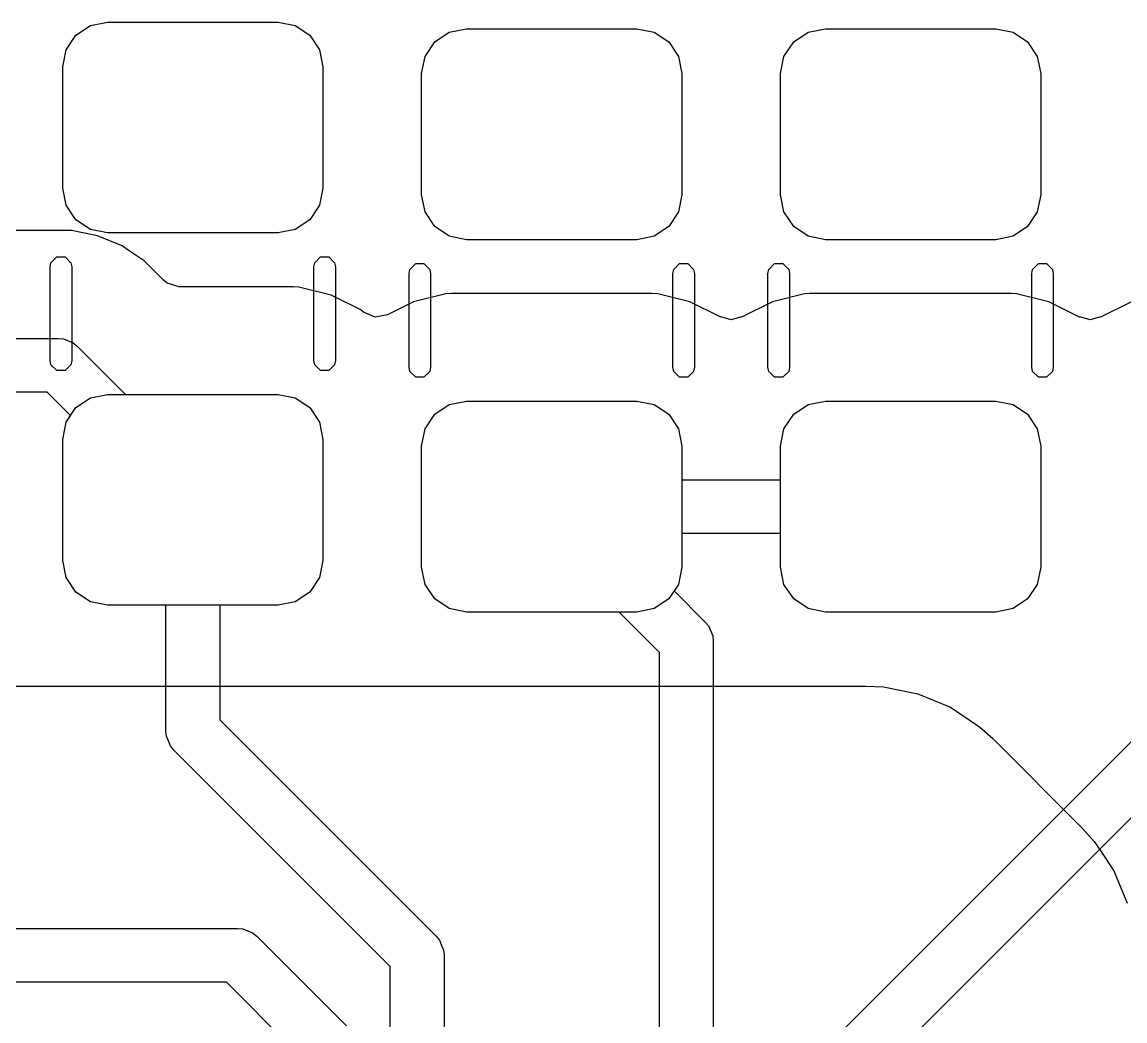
# Model space of a CAD drawing. Header units: inches. Extents: x 1.3 to 5.24, y -7.03 to -1.12.
# Drawn here: x 3.8307 to 4.0726, y -2.7309 to -2.5118 of the extents above; entities that cross this region are included whole.
import ezdxf

# ---------------------------------------------------------------- set-up
doc = ezdxf.new("R2010")
doc.units = ezdxf.units.IN
doc.header["$MEASUREMENT"] = 0
for name, color, linetype, true_color in [('F.Cu', 13, 'CONTINUOUS', 0xc83434), ('F.Mask', 201, 'CONTINUOUS', 0xd864ff), ('F.Paste', 253, 'CONTINUOUS', 0xb4a09a), ('F.Silkscreen', 41, 'CONTINUOUS', 0xf2eda1), ('In2.Cu', 33, 'CONTINUOUS', 0xce7d2c)]:
    doc.layers.add(name, color=color, linetype=linetype, true_color=true_color)

msp = doc.modelspace()

# ---------------------------------------------------------------- linework, layer by layer
at = {"layer": 'F.Cu', "linetype": 'CONTINUOUS'}
for p, q in [((3.84149, -2.55756), (3.82755, -2.55756)), ((3.8472, -2.55869), (3.84149, -2.55756)), ((3.84149, -2.55756), (3.84149, -2.55756)), ((3.85258, -2.56092), (3.8472, -2.55869)), ((3.8472, -2.55869), (3.8472, -2.55869)), ((3.85339, -2.56146), (3.85258, -2.56092)), ((3.85258, -2.56092), (3.85258, -2.56092)), ((3.85414, -2.56197), (3.85339, -2.56146)), ((3.85742, -2.56416), (3.85414, -2.56197)), ((3.8617, -2.56843), (3.85742, -2.56416)), ((3.86251, -2.56909), (3.8617, -2.56843)), ((3.86515, -2.56986), (3.86251, -2.56909)), ((3.88972, -2.56986), (3.86515, -2.56986)), ((3.89013, -2.56989), (3.88972, -2.56986)), ((3.88972, -2.56986), (3.88972, -2.56986)), ((3.89136, -2.56997), (3.89013, -2.56989)), ((3.89843, -2.57173), (3.89136, -2.56997)), ((3.89136, -2.56997), (3.89136, -2.56997)), ((3.90495, -2.57497), (3.89843, -2.57173)), ((3.89843, -2.57173), (3.89843, -2.57173)), ((3.9236, -2.57145), (3.91653, -2.57321)), ((3.92477, -2.57137), (3.9236, -2.57145)), ((3.92524, -2.57134), (3.92477, -2.57137)), ((3.96846, -2.57134), (3.92524, -2.57134)), ((3.96887, -2.57137), (3.96846, -2.57134)), ((3.9701, -2.57145), (3.96887, -2.57137)), ((3.97717, -2.57321), (3.9701, -2.57145)), ((3.9701, -2.57145), (3.9701, -2.57145)), ((4.00234, -2.57145), (3.99527, -2.57321)), ((4.00351, -2.57137), (4.00234, -2.57145)), ((4.00398, -2.57134), (4.00351, -2.57137)), ((4.0472, -2.57134), (4.00398, -2.57134)), ((4.04761, -2.57137), (4.0472, -2.57134)), ((4.04884, -2.57145), (4.04761, -2.57137)), ((4.05591, -2.57321), (4.04884, -2.57145)), ((4.04884, -2.57145), (4.04884, -2.57145)), ((3.91653, -2.57321), (3.91081, -2.57605)), ((3.98393, -2.57656), (3.97717, -2.57321)), ((3.97717, -2.57321), (3.97717, -2.57321)), ((3.99527, -2.57321), (3.98851, -2.57656)), ((3.99527, -2.57321), (3.99527, -2.57321)), ((4.06267, -2.57656), (4.05591, -2.57321)), ((4.05591, -2.57321), (4.05591, -2.57321)), ((4.07401, -2.57321), (4.06725, -2.57656)), ((3.90558, -2.57548), (3.90495, -2.57497)), ((3.90495, -2.57497), (3.90495, -2.57497)), ((3.90495, -2.57497), (3.90495, -2.57497)), ((3.9081, -2.57652), (3.90558, -2.57548)), ((3.91081, -2.57605), (3.9081, -2.57652)), ((3.98396, -2.57649), (3.98393, -2.57656)), ((3.98621, -2.57715), (3.98396, -2.57649)), ((3.98848, -2.57649), (3.98621, -2.57715)), ((3.98851, -2.57656), (3.98848, -2.57649)), ((4.0627, -2.57649), (4.06267, -2.57656)), ((4.06495, -2.57715), (4.0627, -2.57649)), ((4.06722, -2.57649), (4.06495, -2.57715)), ((4.06725, -2.57656), (4.06722, -2.57649)), ((3.80807, -2.5812), (3.83858, -2.5812)), ((3.83858, -2.5812), (3.83973, -2.58131)), ((3.83973, -2.58131), (3.84062, -2.58168)), ((3.84062, -2.58168), (3.84186, -2.5822)), ((3.84186, -2.5822), (3.84276, -2.58293)), ((3.84276, -2.58293), (3.85333, -2.5935)), ((3.83614, -2.59301), (3.80807, -2.59301)), ((3.84127, -2.59815), (3.83614, -2.59301)), ((3.85333, -2.5935), (3.88681, -2.5935)), ((3.88681, -2.5935), (3.89058, -2.59425)), ((3.89058, -2.59425), (3.89377, -2.59639)), ((3.92119, -2.59786), (3.92438, -2.59573)), ((3.92438, -2.59573), (3.92815, -2.59498)), ((3.92815, -2.59498), (3.96555, -2.59498)), ((3.96555, -2.59498), (3.96932, -2.59573)), ((3.96932, -2.59573), (3.97251, -2.59786)), ((3.99993, -2.59786), (4.00312, -2.59573)), ((4.00312, -2.59573), (4.00689, -2.59498)), ((4.00689, -2.59498), (4.04429, -2.59498)), ((4.04429, -2.59498), (4.04806, -2.59573)), ((4.04806, -2.59573), (4.05125, -2.59786)), ((3.84032, -2.59958), (3.84127, -2.59815)), ((3.89377, -2.59639), (3.8959, -2.59958)), ((3.91906, -2.60106), (3.92119, -2.59786)), ((3.97251, -2.59786), (3.97464, -2.60106)), ((3.9978, -2.60106), (3.99993, -2.59786)), ((4.05125, -2.59786), (4.05338, -2.60106)), ((3.83957, -2.60335), (3.84032, -2.59958)), ((3.8959, -2.59958), (3.89665, -2.60335)), ((3.83957, -2.62992), (3.83957, -2.60335)), ((3.89665, -2.60335), (3.89665, -2.62992)), ((3.91831, -2.60482), (3.91906, -2.60106)), ((3.97464, -2.60106), (3.97539, -2.60482)), ((3.99705, -2.60482), (3.9978, -2.60106)), ((4.05338, -2.60106), (4.05413, -2.60482)), ((3.91831, -2.6314), (3.91831, -2.60482)), ((3.97539, -2.60482), (3.97539, -2.6122)), ((3.99705, -2.6122), (3.99705, -2.60482)), ((4.05413, -2.60482), (4.05413, -2.6314)), ((3.97539, -2.6122), (3.99705, -2.6122)), ((3.99705, -2.62402), (3.97539, -2.62402)), ((3.97539, -2.62402), (3.97539, -2.6314)), ((3.99705, -2.6314), (3.99705, -2.62402)), ((3.84032, -2.63369), (3.83957, -2.62992)), ((3.89665, -2.62992), (3.8959, -2.63369)), ((3.91906, -2.63516), (3.91831, -2.6314)), ((3.97539, -2.6314), (3.97464, -2.63516)), ((3.9978, -2.63516), (3.99705, -2.6314)), ((4.05413, -2.6314), (4.05338, -2.63516)), ((3.84245, -2.63688), (3.84032, -2.63369)), ((3.8959, -2.63369), (3.89377, -2.63688)), ((3.84564, -2.63901), (3.84245, -2.63688)), ((3.89377, -2.63688), (3.89058, -2.63901)), ((3.92119, -2.63836), (3.91906, -2.63516)), ((3.97464, -2.63516), (3.97369, -2.6366)), ((3.97369, -2.6366), (3.98055, -2.64346)), ((3.99993, -2.63836), (3.9978, -2.63516)), ((4.05338, -2.63516), (4.05125, -2.63836)), ((3.84941, -2.63976), (3.84564, -2.63901)), ((3.89058, -2.63901), (3.88681, -2.63976)), ((3.92438, -2.64049), (3.92119, -2.63836)), ((4.00312, -2.64049), (3.99993, -2.63836)), ((4.05125, -2.63836), (4.04806, -2.64049)), ((3.8622, -2.63976), (3.84941, -2.63976)), ((3.8622, -2.66732), (3.8622, -2.63976)), ((3.88681, -2.63976), (3.87402, -2.63976)), ((3.87402, -2.63976), (3.87402, -2.66488)), ((3.92815, -2.64124), (3.92438, -2.64049)), ((3.96163, -2.64124), (3.92815, -2.64124)), ((3.97047, -2.65008), (3.96163, -2.64124)), ((4.00689, -2.64124), (4.00312, -2.64049)), ((4.04429, -2.64124), (4.00689, -2.64124)), ((4.04806, -2.64049), (4.04429, -2.64124)), ((3.98055, -2.64346), (3.98129, -2.64436)), ((3.98129, -2.64436), (3.98129, -2.64437)), ((3.98129, -2.64437), (3.98217, -2.64649)), ((3.98217, -2.64649), (3.98228, -2.64764)), ((3.99189, -2.75173), (4.09843, -2.64519)), ((3.98228, -2.64764), (3.98228, -2.77264)), ((3.97047, -2.77264), (3.97047, -2.65008)), ((4.10851, -2.65181), (4.00197, -2.75835)), ((3.87402, -2.66488), (3.9215, -2.71236)), ((3.86232, -2.66847), (3.8622, -2.66732)), ((3.8632, -2.6706), (3.86232, -2.66847)), ((3.86393, -2.6715), (3.8632, -2.6706)), ((3.91142, -2.71898), (3.86393, -2.6715)), ((3.82134, -2.71063), (3.87795, -2.71063)), ((3.87795, -2.71063), (3.8791, -2.71074)), ((3.8791, -2.71074), (3.87999, -2.71111)), ((3.87999, -2.71111), (3.88123, -2.71163)), ((3.88123, -2.71163), (3.88213, -2.71236)), ((3.88213, -2.71236), (3.90181, -2.73204)), ((3.9215, -2.71236), (3.92223, -2.71325)), ((3.92223, -2.71325), (3.92275, -2.7145)), ((3.92275, -2.7145), (3.92311, -2.71538)), ((3.92311, -2.71538), (3.92323, -2.71654)), ((3.92323, -2.71654), (3.92323, -2.77264)), ((3.91142, -2.77264), (3.91142, -2.71898)), ((3.87551, -2.72244), (3.8189, -2.72244)), ((3.89173, -2.73867), (3.87551, -2.72244))]:
    msp.add_line(p, q, dxfattribs=at)
at = {"layer": 'F.Mask', "linetype": 'CONTINUOUS'}
for p, q in [((3.84245, -2.51469), (3.84564, -2.51256)), ((3.84564, -2.51256), (3.84941, -2.51181)), ((3.84941, -2.51181), (3.88681, -2.51181)), ((3.88681, -2.51181), (3.89058, -2.51256)), ((3.89058, -2.51256), (3.89377, -2.51469)), ((3.92438, -2.51404), (3.92815, -2.51329)), ((3.92815, -2.51329), (3.96555, -2.51329)), ((3.96555, -2.51329), (3.96932, -2.51404)), ((4.00312, -2.51404), (4.00689, -2.51329)), ((4.00689, -2.51329), (4.04429, -2.51329)), ((4.04429, -2.51329), (4.04806, -2.51404)), ((3.84032, -2.51789), (3.84245, -2.51469)), ((3.89377, -2.51469), (3.8959, -2.51789)), ((3.91906, -2.51936), (3.92119, -2.51617)), ((3.92119, -2.51617), (3.92438, -2.51404)), ((3.96932, -2.51404), (3.97251, -2.51617)), ((3.97251, -2.51617), (3.97464, -2.51936)), ((3.9978, -2.51936), (3.99993, -2.51617)), ((3.99993, -2.51617), (4.00312, -2.51404)), ((4.04806, -2.51404), (4.05125, -2.51617)), ((4.05125, -2.51617), (4.05338, -2.51936)), ((3.83957, -2.52165), (3.84032, -2.51789)), ((3.8959, -2.51789), (3.89665, -2.52165)), ((3.91831, -2.52313), (3.91906, -2.51936)), ((3.97464, -2.51936), (3.97539, -2.52313)), ((3.99705, -2.52313), (3.9978, -2.51936)), ((4.05338, -2.51936), (4.05413, -2.52313)), ((3.83957, -2.54823), (3.83957, -2.52165)), ((3.89665, -2.52165), (3.89665, -2.54823)), ((3.91831, -2.5497), (3.91831, -2.52313)), ((3.97539, -2.52313), (3.97539, -2.5497)), ((3.99705, -2.5497), (3.99705, -2.52313)), ((4.05413, -2.52313), (4.05413, -2.5497)), ((3.84032, -2.55199), (3.83957, -2.54823)), ((3.89665, -2.54823), (3.8959, -2.55199)), ((3.91906, -2.55347), (3.91831, -2.5497)), ((3.97539, -2.5497), (3.97464, -2.55347)), ((3.9978, -2.55347), (3.99705, -2.5497)), ((4.05413, -2.5497), (4.05338, -2.55347)), ((3.84245, -2.55519), (3.84032, -2.55199)), ((3.8959, -2.55199), (3.89377, -2.55519)), ((3.92119, -2.55666), (3.91906, -2.55347)), ((3.97464, -2.55347), (3.97251, -2.55666)), ((3.99993, -2.55666), (3.9978, -2.55347)), ((4.05338, -2.55347), (4.05125, -2.55666)), ((3.84564, -2.55732), (3.84245, -2.55519)), ((3.84941, -2.55807), (3.84564, -2.55732)), ((3.89058, -2.55732), (3.88681, -2.55807)), ((3.89377, -2.55519), (3.89058, -2.55732)), ((3.92438, -2.5588), (3.92119, -2.55666)), ((3.97251, -2.55666), (3.96932, -2.5588)), ((4.00312, -2.5588), (3.99993, -2.55666)), ((4.05125, -2.55666), (4.04806, -2.5588)), ((3.88681, -2.55807), (3.84941, -2.55807)), ((3.92815, -2.55955), (3.92438, -2.5588)), ((3.96555, -2.55955), (3.92815, -2.55955)), ((3.96932, -2.5588), (3.96555, -2.55955)), ((4.00689, -2.55955), (4.00312, -2.5588)), ((4.04429, -2.55955), (4.00689, -2.55955)), ((4.04806, -2.5588), (4.04429, -2.55955)), ((3.84564, -2.59425), (3.84941, -2.5935)), ((3.84941, -2.5935), (3.88681, -2.5935)), ((3.88681, -2.5935), (3.89058, -2.59425)), ((3.84245, -2.59639), (3.84564, -2.59425)), ((3.89058, -2.59425), (3.89377, -2.59639)), ((3.92119, -2.59786), (3.92438, -2.59573)), ((3.92438, -2.59573), (3.92815, -2.59498)), ((3.92815, -2.59498), (3.96555, -2.59498)), ((3.96555, -2.59498), (3.96932, -2.59573)), ((3.96932, -2.59573), (3.97251, -2.59786)), ((3.99993, -2.59786), (4.00312, -2.59573)), ((4.00312, -2.59573), (4.00689, -2.59498)), ((4.00689, -2.59498), (4.04429, -2.59498)), ((4.04429, -2.59498), (4.04806, -2.59573)), ((4.04806, -2.59573), (4.05125, -2.59786)), ((3.84032, -2.59958), (3.84245, -2.59639)), ((3.89377, -2.59639), (3.8959, -2.59958)), ((3.91906, -2.60106), (3.92119, -2.59786)), ((3.97251, -2.59786), (3.97464, -2.60106)), ((3.9978, -2.60106), (3.99993, -2.59786)), ((4.05125, -2.59786), (4.05338, -2.60106)), ((3.83957, -2.60335), (3.84032, -2.59958)), ((3.8959, -2.59958), (3.89665, -2.60335)), ((3.83957, -2.62992), (3.83957, -2.60335)), ((3.89665, -2.60335), (3.89665, -2.62992)), ((3.91831, -2.60482), (3.91906, -2.60106)), ((3.97464, -2.60106), (3.97539, -2.60482)), ((3.99705, -2.60482), (3.9978, -2.60106)), ((4.05338, -2.60106), (4.05413, -2.60482)), ((3.91831, -2.6314), (3.91831, -2.60482)), ((3.97539, -2.60482), (3.97539, -2.6314)), ((3.99705, -2.6314), (3.99705, -2.60482)), ((4.05413, -2.60482), (4.05413, -2.6314)), ((3.84032, -2.63369), (3.83957, -2.62992)), ((3.89665, -2.62992), (3.8959, -2.63369)), ((3.91906, -2.63516), (3.91831, -2.6314)), ((3.97539, -2.6314), (3.97464, -2.63516)), ((3.9978, -2.63516), (3.99705, -2.6314)), ((4.05413, -2.6314), (4.05338, -2.63516)), ((3.84245, -2.63688), (3.84032, -2.63369)), ((3.8959, -2.63369), (3.89377, -2.63688)), ((3.84564, -2.63901), (3.84245, -2.63688)), ((3.89377, -2.63688), (3.89058, -2.63901)), ((3.92119, -2.63836), (3.91906, -2.63516)), ((3.97464, -2.63516), (3.97251, -2.63836)), ((3.99993, -2.63836), (3.9978, -2.63516)), ((4.05338, -2.63516), (4.05125, -2.63836)), ((3.84941, -2.63976), (3.84564, -2.63901)), ((3.89058, -2.63901), (3.88681, -2.63976)), ((3.92438, -2.64049), (3.92119, -2.63836)), ((3.97251, -2.63836), (3.96932, -2.64049)), ((4.00312, -2.64049), (3.99993, -2.63836)), ((4.05125, -2.63836), (4.04806, -2.64049)), ((3.88681, -2.63976), (3.84941, -2.63976)), ((3.92815, -2.64124), (3.92438, -2.64049)), ((3.96555, -2.64124), (3.92815, -2.64124)), ((3.96932, -2.64049), (3.96555, -2.64124)), ((4.00689, -2.64124), (4.00312, -2.64049)), ((4.04429, -2.64124), (4.00689, -2.64124)), ((4.04806, -2.64049), (4.04429, -2.64124))]:
    msp.add_line(p, q, dxfattribs=at)
at = {"layer": 'F.Paste', "linetype": 'CONTINUOUS'}
for p, q in [((3.84245, -2.51469), (3.84564, -2.51256)), ((3.84564, -2.51256), (3.84941, -2.51181)), ((3.84941, -2.51181), (3.88681, -2.51181)), ((3.88681, -2.51181), (3.89058, -2.51256)), ((3.89058, -2.51256), (3.89377, -2.51469)), ((3.92438, -2.51404), (3.92815, -2.51329)), ((3.92815, -2.51329), (3.96555, -2.51329)), ((3.96555, -2.51329), (3.96932, -2.51404)), ((4.00312, -2.51404), (4.00689, -2.51329)), ((4.00689, -2.51329), (4.04429, -2.51329)), ((4.04429, -2.51329), (4.04806, -2.51404)), ((3.84032, -2.51789), (3.84245, -2.51469)), ((3.89377, -2.51469), (3.8959, -2.51789)), ((3.91906, -2.51936), (3.92119, -2.51617)), ((3.92119, -2.51617), (3.92438, -2.51404)), ((3.96932, -2.51404), (3.97251, -2.51617)), ((3.97251, -2.51617), (3.97464, -2.51936)), ((3.9978, -2.51936), (3.99993, -2.51617)), ((3.99993, -2.51617), (4.00312, -2.51404)), ((4.04806, -2.51404), (4.05125, -2.51617)), ((4.05125, -2.51617), (4.05338, -2.51936)), ((3.83957, -2.52165), (3.84032, -2.51789)), ((3.8959, -2.51789), (3.89665, -2.52165)), ((3.91831, -2.52313), (3.91906, -2.51936)), ((3.97464, -2.51936), (3.97539, -2.52313)), ((3.99705, -2.52313), (3.9978, -2.51936)), ((4.05338, -2.51936), (4.05413, -2.52313)), ((3.83957, -2.54823), (3.83957, -2.52165)), ((3.89665, -2.52165), (3.89665, -2.54823)), ((3.91831, -2.5497), (3.91831, -2.52313)), ((3.97539, -2.52313), (3.97539, -2.5497)), ((3.99705, -2.5497), (3.99705, -2.52313)), ((4.05413, -2.52313), (4.05413, -2.5497)), ((3.84032, -2.55199), (3.83957, -2.54823)), ((3.89665, -2.54823), (3.8959, -2.55199)), ((3.91906, -2.55347), (3.91831, -2.5497)), ((3.97539, -2.5497), (3.97464, -2.55347)), ((3.9978, -2.55347), (3.99705, -2.5497)), ((4.05413, -2.5497), (4.05338, -2.55347)), ((3.84245, -2.55519), (3.84032, -2.55199)), ((3.8959, -2.55199), (3.89377, -2.55519)), ((3.92119, -2.55666), (3.91906, -2.55347)), ((3.97464, -2.55347), (3.97251, -2.55666)), ((3.99993, -2.55666), (3.9978, -2.55347)), ((4.05338, -2.55347), (4.05125, -2.55666)), ((3.84564, -2.55732), (3.84245, -2.55519)), ((3.84941, -2.55807), (3.84564, -2.55732)), ((3.89058, -2.55732), (3.88681, -2.55807)), ((3.89377, -2.55519), (3.89058, -2.55732)), ((3.92438, -2.5588), (3.92119, -2.55666)), ((3.97251, -2.55666), (3.96932, -2.5588)), ((4.00312, -2.5588), (3.99993, -2.55666)), ((4.05125, -2.55666), (4.04806, -2.5588)), ((3.88681, -2.55807), (3.84941, -2.55807)), ((3.92815, -2.55955), (3.92438, -2.5588)), ((3.96555, -2.55955), (3.92815, -2.55955)), ((3.96932, -2.5588), (3.96555, -2.55955)), ((4.00689, -2.55955), (4.00312, -2.5588)), ((4.04429, -2.55955), (4.00689, -2.55955)), ((4.04806, -2.5588), (4.04429, -2.55955)), ((3.84564, -2.59425), (3.84941, -2.5935)), ((3.84941, -2.5935), (3.88681, -2.5935)), ((3.88681, -2.5935), (3.89058, -2.59425)), ((3.84245, -2.59639), (3.84564, -2.59425)), ((3.89058, -2.59425), (3.89377, -2.59639)), ((3.92119, -2.59786), (3.92438, -2.59573)), ((3.92438, -2.59573), (3.92815, -2.59498)), ((3.92815, -2.59498), (3.96555, -2.59498)), ((3.96555, -2.59498), (3.96932, -2.59573)), ((3.96932, -2.59573), (3.97251, -2.59786)), ((3.99993, -2.59786), (4.00312, -2.59573)), ((4.00312, -2.59573), (4.00689, -2.59498)), ((4.00689, -2.59498), (4.04429, -2.59498)), ((4.04429, -2.59498), (4.04806, -2.59573)), ((4.04806, -2.59573), (4.05125, -2.59786)), ((3.84032, -2.59958), (3.84245, -2.59639)), ((3.89377, -2.59639), (3.8959, -2.59958)), ((3.91906, -2.60106), (3.92119, -2.59786)), ((3.97251, -2.59786), (3.97464, -2.60106)), ((3.9978, -2.60106), (3.99993, -2.59786)), ((4.05125, -2.59786), (4.05338, -2.60106)), ((3.83957, -2.60335), (3.84032, -2.59958)), ((3.8959, -2.59958), (3.89665, -2.60335)), ((3.83957, -2.62992), (3.83957, -2.60335)), ((3.89665, -2.60335), (3.89665, -2.62992)), ((3.91831, -2.60482), (3.91906, -2.60106)), ((3.97464, -2.60106), (3.97539, -2.60482)), ((3.99705, -2.60482), (3.9978, -2.60106)), ((4.05338, -2.60106), (4.05413, -2.60482)), ((3.91831, -2.6314), (3.91831, -2.60482)), ((3.97539, -2.60482), (3.97539, -2.6314)), ((3.99705, -2.6314), (3.99705, -2.60482)), ((4.05413, -2.60482), (4.05413, -2.6314)), ((3.84032, -2.63369), (3.83957, -2.62992)), ((3.89665, -2.62992), (3.8959, -2.63369)), ((3.91906, -2.63516), (3.91831, -2.6314)), ((3.97539, -2.6314), (3.97464, -2.63516)), ((3.9978, -2.63516), (3.99705, -2.6314)), ((4.05413, -2.6314), (4.05338, -2.63516)), ((3.84245, -2.63688), (3.84032, -2.63369)), ((3.8959, -2.63369), (3.89377, -2.63688)), ((3.84564, -2.63901), (3.84245, -2.63688)), ((3.89377, -2.63688), (3.89058, -2.63901)), ((3.92119, -2.63836), (3.91906, -2.63516)), ((3.97464, -2.63516), (3.97251, -2.63836)), ((3.99993, -2.63836), (3.9978, -2.63516)), ((4.05338, -2.63516), (4.05125, -2.63836)), ((3.84941, -2.63976), (3.84564, -2.63901)), ((3.89058, -2.63901), (3.88681, -2.63976)), ((3.92438, -2.64049), (3.92119, -2.63836)), ((3.97251, -2.63836), (3.96932, -2.64049)), ((4.00312, -2.64049), (3.99993, -2.63836)), ((4.05125, -2.63836), (4.04806, -2.64049)), ((3.88681, -2.63976), (3.84941, -2.63976)), ((3.92815, -2.64124), (3.92438, -2.64049)), ((3.96555, -2.64124), (3.92815, -2.64124)), ((3.96932, -2.64049), (3.96555, -2.64124)), ((4.00689, -2.64124), (4.00312, -2.64049)), ((4.04429, -2.64124), (4.00689, -2.64124)), ((4.04806, -2.64049), (4.04429, -2.64124))]:
    msp.add_line(p, q, dxfattribs=at)
at = {"layer": 'F.Silkscreen', "linetype": 'CONTINUOUS'}
for p, q in [((3.83681, -2.5655), (3.83699, -2.5646)), ((3.83699, -2.5646), (3.83827, -2.56332)), ((3.83827, -2.56332), (3.84008, -2.56332)), ((3.84008, -2.56332), (3.84136, -2.5646)), ((3.84136, -2.5646), (3.84154, -2.5655)), ((3.89469, -2.5655), (3.89486, -2.5646)), ((3.89486, -2.5646), (3.89614, -2.56332)), ((3.89614, -2.56332), (3.89795, -2.56332)), ((3.89795, -2.56332), (3.89923, -2.5646)), ((3.89923, -2.5646), (3.89941, -2.5655)), ((3.83681, -2.58607), (3.83681, -2.5655)), ((3.84154, -2.5655), (3.84154, -2.58607)), ((3.89469, -2.58607), (3.89469, -2.5655)), ((3.89941, -2.5655), (3.89941, -2.58607)), ((3.91555, -2.56698), (3.91573, -2.56607)), ((3.91555, -2.58755), (3.91555, -2.56698)), ((3.91573, -2.56607), (3.91701, -2.5648)), ((3.91701, -2.5648), (3.91882, -2.5648)), ((3.91882, -2.5648), (3.9201, -2.56607)), ((3.9201, -2.56607), (3.92028, -2.56698)), ((3.92028, -2.56698), (3.92028, -2.58755)), ((3.97343, -2.56698), (3.97361, -2.56607)), ((3.97343, -2.58755), (3.97343, -2.56698)), ((3.97361, -2.56607), (3.97488, -2.5648)), ((3.97488, -2.5648), (3.97669, -2.5648)), ((3.97669, -2.5648), (3.97797, -2.56607)), ((3.97797, -2.56607), (3.97815, -2.56698)), ((3.97815, -2.56698), (3.97815, -2.58755)), ((3.99429, -2.56698), (3.99447, -2.56607)), ((3.99429, -2.58755), (3.99429, -2.56698)), ((3.99447, -2.56607), (3.99575, -2.5648)), ((3.99575, -2.5648), (3.99756, -2.5648)), ((3.99756, -2.5648), (3.99884, -2.56607)), ((3.99884, -2.56607), (3.99902, -2.56698)), ((3.99902, -2.56698), (3.99902, -2.58755)), ((4.05217, -2.56698), (4.05235, -2.56607)), ((4.05217, -2.58755), (4.05217, -2.56698)), ((4.05235, -2.56607), (4.05362, -2.5648)), ((4.05362, -2.5648), (4.05543, -2.5648)), ((4.05543, -2.5648), (4.05671, -2.56607)), ((4.05671, -2.56607), (4.05689, -2.56698)), ((4.05689, -2.56698), (4.05689, -2.58755)), ((3.83699, -2.58698), (3.83681, -2.58607)), ((3.84154, -2.58607), (3.84136, -2.58698)), ((3.89486, -2.58698), (3.89469, -2.58607)), ((3.89941, -2.58607), (3.89923, -2.58698)), ((3.83827, -2.58826), (3.83699, -2.58698)), ((3.84008, -2.58826), (3.83827, -2.58826)), ((3.84136, -2.58698), (3.84008, -2.58826)), ((3.89614, -2.58826), (3.89486, -2.58698)), ((3.89795, -2.58826), (3.89614, -2.58826)), ((3.89923, -2.58698), (3.89795, -2.58826)), ((3.91573, -2.58845), (3.91555, -2.58755)), ((3.91701, -2.58973), (3.91573, -2.58845)), ((3.9201, -2.58845), (3.91882, -2.58973)), ((3.92028, -2.58755), (3.9201, -2.58845)), ((3.97361, -2.58845), (3.97343, -2.58755)), ((3.97488, -2.58973), (3.97361, -2.58845)), ((3.97797, -2.58845), (3.97669, -2.58973)), ((3.97815, -2.58755), (3.97797, -2.58845)), ((3.99447, -2.58845), (3.99429, -2.58755)), ((3.99575, -2.58973), (3.99447, -2.58845)), ((3.99884, -2.58845), (3.99756, -2.58973)), ((3.99902, -2.58755), (3.99884, -2.58845)), ((4.05235, -2.58845), (4.05217, -2.58755)), ((4.05362, -2.58973), (4.05235, -2.58845)), ((4.05671, -2.58845), (4.05543, -2.58973)), ((4.05689, -2.58755), (4.05671, -2.58845)), ((3.91882, -2.58973), (3.91701, -2.58973)), ((3.97669, -2.58973), (3.97488, -2.58973)), ((3.99756, -2.58973), (3.99575, -2.58973)), ((4.05543, -2.58973), (4.05362, -2.58973))]:
    msp.add_line(p, q, dxfattribs=at)
at = {"layer": 'In2.Cu', "linetype": 'CONTINUOUS'}
for p, q in [((3.79584, -2.65748), (4.01575, -2.65748)), ((4.01575, -2.65748), (4.01961, -2.65767)), ((4.01961, -2.65767), (4.02718, -2.65918)), ((4.02718, -2.65918), (4.03431, -2.66213)), ((4.03431, -2.66213), (4.03614, -2.66336)), ((4.03614, -2.66336), (4.04072, -2.66642)), ((4.04072, -2.66642), (4.04359, -2.66901)), ((4.04359, -2.66901), (4.06327, -2.6887)), ((4.06327, -2.6887), (4.06587, -2.69156)), ((4.06587, -2.69156), (4.0673, -2.6937)), ((4.0673, -2.6937), (4.07015, -2.69798)), ((4.07015, -2.69798), (4.07311, -2.70511))]:
    msp.add_line(p, q, dxfattribs=at)

doc.saveas('drawing.dxf')
